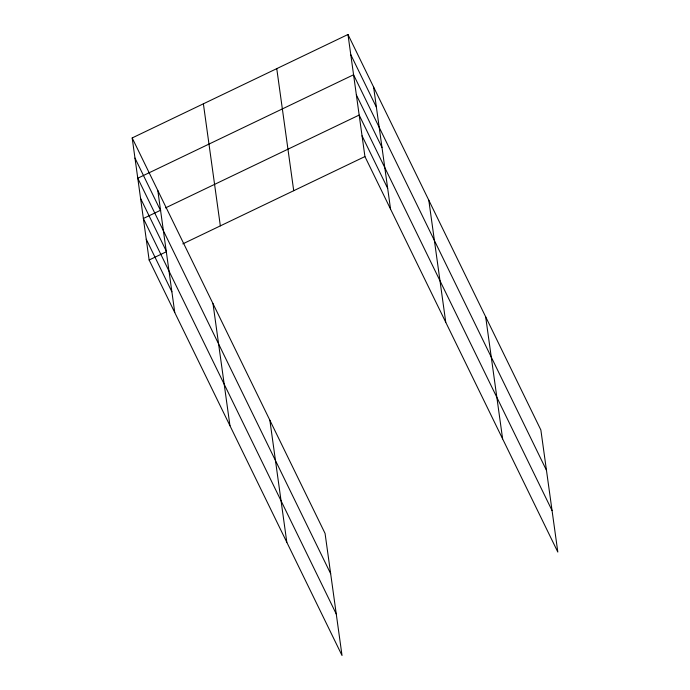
<?xml version="1.0" encoding="UTF-8"?>
<svg xmlns="http://www.w3.org/2000/svg" width="690" height="690" viewBox="0 0 690 690"><rect width="100%" height="100%" fill="white"/><g stroke="black" fill="none" stroke-linecap="round" stroke-linejoin="round"><path stroke-width="1.03" d="M132.178 137.94L325.068 533.43L342.024 655.5L149.135 260.009L132.178 137.94L347.976 34.5L540.865 429.991L557.822 552.06L364.932 156.57L347.976 34.5M160.692 210.2L143.365 218.506L336.263 613.997M165.505 207.897L359.162 115.066L552.06 510.557M149.135 260.009L166.454 251.703M182.816 243.863L364.932 156.57M350.77 54.639L376.395 107.183M546.463 470.278L353.565 74.779L137.776 178.218L330.665 573.718M356.368 94.927L381.993 147.462M362.043 135.818L387.677 188.361M134.973 158.079L160.597 210.623M140.57 198.366L166.195 250.901M146.254 239.257L171.879 291.792M485.665 316.822L502.622 438.883M428.801 200.212L445.757 322.282M373.601 87.044L390.557 209.113M276.759 68.638L293.716 190.707M269.868 420.253L286.824 542.323M203.386 103.802L220.343 225.871M213.003 303.652L229.96 425.721M157.803 190.483L174.76 312.544"/></g></svg>
